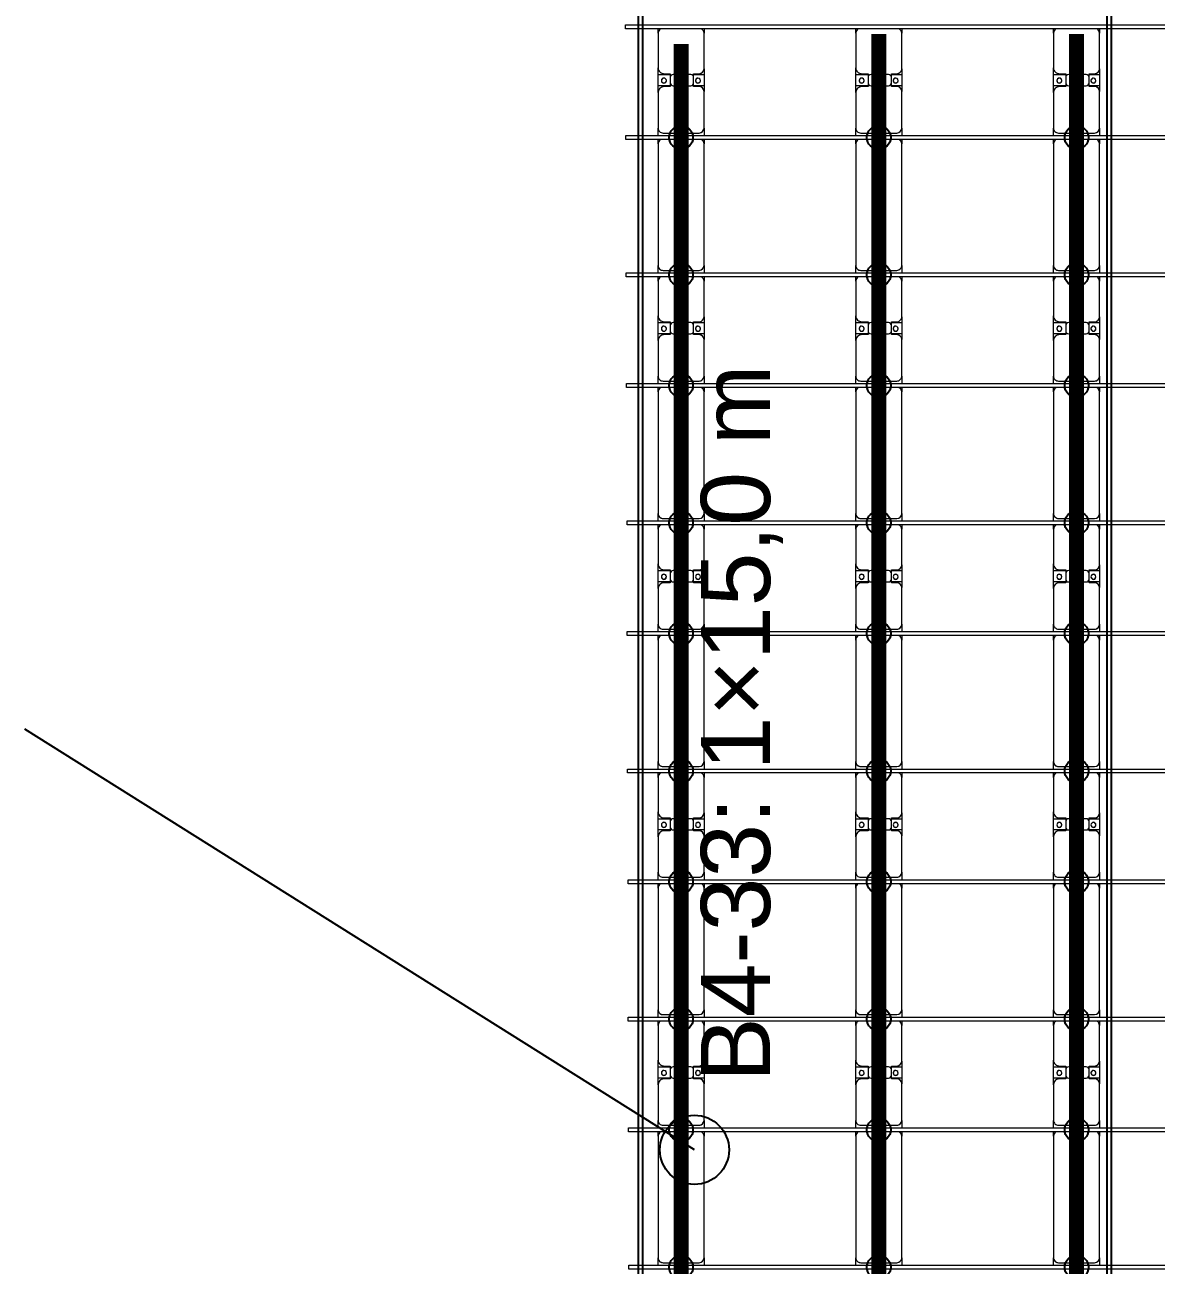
# Model space of a CAD drawing. Header units: millimetres. Extents: x -178706 to 107777, y -87310 to 933.
# Drawn here: x -177529 to -166085, y -76631 to -64081 of the extents above; entities that cross this region are included whole.
import ezdxf

# ---------------------------------------------------------------- set-up
doc = ezdxf.new("R2010")
doc.units = ezdxf.units.MM
doc.layers.add('A-GENM', color=13, linetype='Continuous', lineweight=9)
doc.layers.add('S-BEAM', color=12, linetype='Continuous', lineweight=9)
for name, color, linetype in [('GC-BICH NEO', 6, 'Continuous'), ('GC-DAY NEO', 5, 'Continuous'), ('GC-GHI CHU', 2, 'Continuous'), ('GC-HOP 40x60 GIA CUONG', 1, 'Continuous')]:
    doc.layers.add(name, color=color, linetype=linetype)
doc.styles.add('GC_VN', font='arial.ttf')

# ---------------------------------------------------------------- blocks, each defined once
blk = doc.blocks.new('Dai phao do pin - DẢI PHAO ĐỠ PIN-15820-BỐ TRÍ KHUNG KẾT CẤU BÈ PIN 04')
at = {"layer": 'A-GENM', "color": 7}
for p, q in [((-695, 242), (-620, 242)), ((-670, 192), (-670, -173)), ((610, 242), (-620, 242)), ((610, 242), (655, 242)), ((695, 242), (770, 242)), ((720, 192), (720, -173)), ((1130, 242), (770, 242)), ((1130, 242), (1312, 242)), ((1190, 118), (1190, 182)), ((1198, 242), (1380, 242)), ((1198, 118), (1198, 242)), ((1312, 242), (1312, 118)), ((1320, 182), (1320, 118)), ((1730, 242), (1380, 242)), ((1730, 242), (1775, 242)), ((1815, 242), (1890, 242)), ((1840, 192), (1840, -173)), ((3120, 242), (1890, 242)), ((3120, 242), (3165, 242)), ((3205, 242), (3280, 242)), ((3230, 192), (3230, -173)), ((3640, 242), (3280, 242)), ((3640, 242), (3822, 242)), ((3700, 118), (3700, 182)), ((3708, 242), (3890, 242)), ((3708, 118), (3708, 242)), ((3822, 242), (3822, 118)), ((3830, 182), (3830, 118)), ((4240, 242), (3890, 242)), ((4240, 242), (4285, 242)), ((4325, 242), (4400, 242)), ((4350, 192), (4350, -173)), ((5630, 242), (4400, 242)), ((5630, 242), (5675, 242)), ((5715, 242), (5790, 242)), ((5740, 192), (5740, -173)), ((6150, 242), (5790, 242)), ((6150, 242), (6332, 242)), ((6210, 118), (6210, 182)), ((6218, 242), (6400, 242)), ((6218, 118), (6218, 242)), ((6332, 242), (6332, 118)), ((6340, 182), (6340, 118)), ((6750, 242), (6400, 242)), ((6750, 242), (6795, 242)), ((6835, 242), (6910, 242)), ((6860, 192), (6860, -173)), ((8140, 242), (6910, 242)), ((8140, 242), (8185, 242)), ((8225, 242), (8300, 242)), ((8250, 192), (8250, -173)), ((8660, 242), (8300, 242)), ((8660, 242), (8842, 242)), ((8720, 118), (8720, 182)), ((8728, 242), (8910, 242)), ((8728, 118), (8728, 242)), ((8842, 242), (8842, 118)), ((8850, 182), (8850, 118)), ((9260, 242), (8910, 242)), ((9260, 242), (9305, 242)), ((9345, 242), (9420, 242)), ((9370, 192), (9370, -173)), ((10650, 242), (9420, 242)), ((10650, 242), (10695, 242)), ((10735, 242), (10810, 242)), ((10760, 192), (10760, -173)), ((11170, 242), (10810, 242)), ((11170, 242), (11352, 242)), ((11230, 118), (11230, 182)), ((11238, 242), (11420, 242)), ((11238, 118), (11238, 242)), ((11352, 242), (11352, 118)), ((11360, 182), (11360, 118)), ((11770, 242), (11420, 242)), ((11770, 242), (11815, 242)), ((1282, 118), (1190, 118)), ((1198, 88), (1198, -88)), ((1320, 118), (1228, 118)), ((1312, -88), (1312, 88)), ((3792, 118), (3700, 118)), ((3708, 88), (3708, -88)), ((3830, 118), (3738, 118)), ((3822, -88), (3822, 88)), ((6302, 118), (6210, 118)), ((6218, 88), (6218, -88)), ((6340, 118), (6248, 118)), ((6332, -88), (6332, 88)), ((8812, 118), (8720, 118)), ((8728, 88), (8728, -88)), ((8850, 118), (8758, 118)), ((8842, -88), (8842, 88)), ((11322, 118), (11230, 118)), ((11238, 88), (11238, -88)), ((11360, 118), (11268, 118)), ((11352, -88), (11352, 88)), ((1190, -173), (1190, -118)), ((1190, -118), (1282, -118)), ((1198, -223), (1198, -118)), ((1228, -118), (1320, -118)), ((1312, -118), (1312, -223)), ((1320, -118), (1320, -173)), ((3700, -173), (3700, -118)), ((3700, -118), (3792, -118)), ((3708, -223), (3708, -118)), ((3738, -118), (3830, -118)), ((3822, -118), (3822, -223)), ((3830, -118), (3830, -173)), ((6210, -173), (6210, -118)), ((6210, -118), (6302, -118)), ((6218, -223), (6218, -118)), ((6248, -118), (6340, -118)), ((6332, -118), (6332, -223)), ((6340, -118), (6340, -173)), ((8720, -173), (8720, -118)), ((8720, -118), (8812, -118)), ((8728, -223), (8728, -118)), ((8758, -118), (8850, -118)), ((8842, -118), (8842, -223)), ((8850, -118), (8850, -173)), ((11230, -173), (11230, -118)), ((11230, -118), (11322, -118)), ((11238, -223), (11238, -118)), ((11268, -118), (11360, -118)), ((11352, -118), (11352, -223)), ((11360, -118), (11360, -173)), ((-620, -223), (-695, -223)), ((-620, -223), (610, -223)), ((655, -223), (610, -223)), ((770, -223), (695, -223)), ((770, -223), (1140, -223)), ((1312, -223), (1140, -223)), ((1370, -223), (1198, -223)), ((1370, -223), (1730, -223)), ((1775, -223), (1730, -223)), ((1890, -223), (1815, -223)), ((1890, -223), (3120, -223)), ((3165, -223), (3120, -223)), ((3280, -223), (3205, -223)), ((3280, -223), (3650, -223)), ((3822, -223), (3650, -223)), ((3880, -223), (3708, -223)), ((3880, -223), (4240, -223)), ((4285, -223), (4240, -223)), ((4400, -223), (4325, -223)), ((4400, -223), (5630, -223)), ((5675, -223), (5630, -223)), ((5790, -223), (5715, -223)), ((5790, -223), (6160, -223)), ((6332, -223), (6160, -223)), ((6390, -223), (6218, -223)), ((6390, -223), (6750, -223)), ((6795, -223), (6750, -223)), ((6910, -223), (6835, -223)), ((6910, -223), (8140, -223)), ((8185, -223), (8140, -223)), ((8300, -223), (8225, -223)), ((8300, -223), (8670, -223)), ((8842, -223), (8670, -223)), ((8900, -223), (8728, -223)), ((8900, -223), (9260, -223)), ((9305, -223), (9260, -223)), ((9420, -223), (9345, -223)), ((9420, -223), (10650, -223)), ((10695, -223), (10650, -223)), ((10810, -223), (10735, -223)), ((10810, -223), (11180, -223)), ((11352, -223), (11180, -223)), ((11410, -223), (11238, -223)), ((11410, -223), (11770, -223)), ((11815, -223), (11770, -223))]:
    blk.add_line(p, q, dxfattribs=at)
for centre, radius, start, end in [((-620, 192), 50, 90, 180), ((-620, 192), 50, 105, 180), ((610, 192), 50, 30, 90), ((610, 192), 50, 47.257, 90), ((610, 192), 50, 30, 45), ((770, 192), 50, 90, 180), ((770, 192), 50, 135, 180), ((1130, 182), 60, 360, 90), ((1130, 182), 60, 360, 30), ((1249, 183), 25, 0, 180), ((1249, 183), 25, 180, 0), ((1251, 183), 25, 0, 180), ((1251, 183), 25, 180, 0), ((1380, 182), 60, 90, 180), ((1380, 182), 60, 150, 180), ((1730, 192), 50, 30, 90), ((1730, 192), 50, 30, 45), ((1890, 192), 50, 90, 180), ((1890, 192), 50, 105, 180), ((3120, 192), 50, 30, 90), ((3120, 192), 50, 47.2484, 90), ((3120, 192), 50, 30, 45), ((3280, 192), 50, 90, 180), ((3280, 192), 50, 135, 180), ((3640, 182), 60, 360, 90), ((3640, 182), 60, 360, 30), ((3759, 183), 25, 360, 180), ((3759, 183), 25, 180, 0), ((3761, 183), 25, 0, 180), ((3761, 183), 25, 180, 0), ((3890, 182), 60, 90, 180), ((3890, 182), 60, 150, 180), ((4240, 192), 50, 30, 90), ((4240, 192), 50, 30, 45), ((4400, 192), 50, 90, 180), ((4400, 192), 50, 105, 180), ((5630, 192), 50, 30, 90), ((5630, 192), 50, 47.2398, 90), ((5630, 192), 50, 30, 45), ((5790, 192), 50, 90, 180), ((5790, 192), 50, 135, 180), ((6150, 182), 60, 360, 90), ((6150, 182), 60, 360, 30), ((6269, 183), 25, 360, 180), ((6269, 183), 25, 180, 0), ((6271, 183), 25, 0, 180), ((6271, 183), 25, 180, 360), ((6400, 182), 60, 90, 180), ((6400, 182), 60, 150, 180), ((6750, 192), 50, 30, 90), ((6750, 192), 50, 30, 45), ((6910, 192), 50, 90, 180), ((6910, 192), 50, 110.7707, 180), ((8140, 192), 50, 30, 90), ((8140, 192), 50, 47.2312, 90), ((8140, 192), 50, 30, 45), ((8300, 192), 50, 90, 180), ((8300, 192), 50, 135, 180), ((8660, 182), 60, 360, 90), ((8660, 182), 60, 360, 30), ((8779, 183), 25, 360, 180), ((8779, 183), 25, 180, 360), ((8781, 183), 25, 0, 180), ((8781, 183), 25, 180, 0), ((8910, 182), 60, 90, 180), ((8910, 182), 60, 150, 180), ((9260, 192), 50, 30, 90), ((9260, 192), 50, 30, 45), ((9420, 192), 50, 90, 180), ((9420, 192), 50, 105, 180), ((10650, 192), 50, 30, 90), ((10650, 192), 50, 47.2225, 90), ((10650, 192), 50, 30, 45), ((10810, 192), 50, 90, 180), ((10810, 192), 50, 135, 180), ((11170, 182), 60, 0, 90), ((11170, 182), 60, 0, 30), ((11289, 183), 25, 0, 180), ((11289, 183), 25, 180, 0), ((11291, 183), 25, 0, 180), ((11291, 183), 25, 180, 360), ((11420, 182), 60, 90, 180), ((11420, 182), 60, 150, 180), ((11770, 192), 50, 30, 90), ((11770, 192), 50, 30, 45), ((1228, 88), 30, 90, 180), ((1282, 88), 30, 360, 90), ((3738, 88), 30, 90, 180), ((3792, 88), 30, 360, 90), ((6248, 88), 30, 90, 180), ((6302, 88), 30, 0, 90), ((8758, 88), 30, 90, 180), ((8812, 88), 30, 360, 90), ((11268, 88), 30, 90, 180), ((11322, 88), 30, 360, 90), ((1228, -88), 30, 180, 270), ((1282, -88), 30, 270, 360), ((3738, -88), 30, 180, 270), ((3792, -88), 30, 270, 360), ((6248, -88), 30, 180, 270), ((6302, -88), 30, 270, 0), ((8758, -88), 30, 180, 270), ((8812, -88), 30, 270, 360), ((11268, -88), 30, 180, 270), ((11322, -88), 30, 270, 360), ((-620, -173), 50, 180, 270), ((-620, -173), 50, 180, 270), ((610, -173), 50, 270, 330), ((610, -173), 50, 285.8085, 330), ((770, -173), 50, 180, 270), ((770, -173), 50, 180, 225), ((1140, -173), 50, 270, 360), ((1140, -173), 50, 315, 360), ((1249, -162), 25, 360, 180), ((1249, -162), 25, 180, 360), ((1251, -162), 25, 0, 180), ((1251, -162), 25, 180, 0), ((1370, -173), 50, 180, 270), ((1370, -173), 50, 180, 225), ((1730, -173), 50, 270, 330), ((1730, -173), 50, 315, 330), ((1890, -173), 50, 180, 270), ((1890, -173), 50, 180, 270), ((3120, -173), 50, 270, 330), ((3120, -173), 50, 285, 330), ((3280, -173), 50, 180, 270), ((3280, -173), 50, 180, 225), ((3650, -173), 50, 270, 360), ((3650, -173), 50, 315, 360), ((3759, -162), 25, 0, 180), ((3759, -162), 25, 180, 0), ((3761, -162), 25, 0, 180), ((3761, -162), 25, 180, 360), ((3880, -173), 50, 180, 270), ((3880, -173), 50, 180, 225), ((4240, -173), 50, 270, 330), ((4240, -173), 50, 315, 330), ((4400, -173), 50, 180, 270), ((4400, -173), 50, 180, 270), ((5630, -173), 50, 270, 330), ((5630, -173), 50, 285, 330), ((5790, -173), 50, 180, 270), ((5790, -173), 50, 180, 225), ((6160, -173), 50, 270, 360), ((6160, -173), 50, 315, 360), ((6269, -162), 25, 0, 180), ((6269, -162), 25, 180, 0), ((6271, -162), 25, 0, 180), ((6271, -162), 25, 180, 0), ((6390, -173), 50, 180, 270), ((6390, -173), 50, 180, 225), ((6750, -173), 50, 270, 330), ((6750, -173), 50, 315, 330), ((6910, -173), 50, 180, 270), ((6910, -173), 50, 180, 270), ((8140, -173), 50, 270, 330), ((8140, -173), 50, 285, 330), ((8300, -173), 50, 180, 270), ((8300, -173), 50, 180, 225), ((8670, -173), 50, 270, 360), ((8670, -173), 50, 315, 360), ((8779, -162), 25, 0, 180), ((8779, -162), 25, 180, 360), ((8781, -162), 25, 0, 180), ((8781, -162), 25, 180, 0), ((8900, -173), 50, 180, 270), ((8900, -173), 50, 180, 225), ((9260, -173), 50, 270, 330), ((9260, -173), 50, 315, 330), ((9420, -173), 50, 180, 270), ((9420, -173), 50, 180, 270), ((10650, -173), 50, 270, 330), ((10650, -173), 50, 285, 330), ((10810, -173), 50, 180, 270), ((10810, -173), 50, 180, 225), ((11180, -173), 50, 270, 360), ((11180, -173), 50, 315, 360), ((11289, -162), 25, 0, 180), ((11289, -162), 25, 180, 0), ((11291, -162), 25, 0, 180), ((11291, -162), 25, 180, 0), ((11410, -173), 50, 180, 270), ((11410, -173), 50, 180, 225), ((11770, -173), 50, 270, 330), ((11770, -173), 50, 315, 330)]:
    blk.add_arc(centre, radius, start, end, dxfattribs=at)
blk = doc.blocks.new('Dai phao do pin - DẢI PHAO ĐỠ PIN-V1-BỐ TRÍ KHUNG KẾT CẤU BÈ PIN 04')
at = {"layer": 'A-GENM', "color": 7}
for p, q in [((-695, 242), (-620, 242)), ((-670, 192), (-670, -173)), ((610, 242), (-620, 242)), ((610, 242), (655, 242)), ((695, 242), (770, 242)), ((720, 192), (720, -173)), ((1130, 242), (770, 242)), ((1130, 242), (1312, 242)), ((1190, 118), (1190, 182)), ((1198, 242), (1380, 242)), ((1198, 118), (1198, 242)), ((1312, 242), (1312, 118)), ((1320, 182), (1320, 118)), ((1730, 242), (1380, 242)), ((1730, 242), (1775, 242)), ((1815, 242), (1890, 242)), ((1840, 192), (1840, -173)), ((3120, 242), (1890, 242)), ((3120, 242), (3165, 242)), ((3205, 242), (3280, 242)), ((3230, 192), (3230, -173)), ((3640, 242), (3280, 242)), ((3640, 242), (3822, 242)), ((3700, 118), (3700, 182)), ((3708, 242), (3890, 242)), ((3708, 118), (3708, 242)), ((3822, 242), (3822, 118)), ((3830, 182), (3830, 118)), ((4240, 242), (3890, 242)), ((4240, 242), (4285, 242)), ((4325, 242), (4400, 242)), ((4350, 192), (4350, -173)), ((5630, 242), (4400, 242)), ((5630, 242), (5675, 242)), ((5715, 242), (5790, 242)), ((5740, 192), (5740, -173)), ((6150, 242), (5790, 242)), ((6150, 242), (6332, 242)), ((6210, 118), (6210, 182)), ((6218, 242), (6400, 242)), ((6218, 118), (6218, 242)), ((6332, 242), (6332, 118)), ((6340, 182), (6340, 118)), ((6750, 242), (6400, 242)), ((6750, 242), (6795, 242)), ((6835, 242), (6910, 242)), ((6860, 192), (6860, -173)), ((8140, 242), (6910, 242)), ((8140, 242), (8185, 242)), ((8225, 242), (8300, 242)), ((8250, 192), (8250, -173)), ((8660, 242), (8300, 242)), ((8660, 242), (8842, 242)), ((8720, 118), (8720, 182)), ((8728, 242), (8910, 242)), ((8728, 118), (8728, 242)), ((8842, 242), (8842, 118)), ((8850, 182), (8850, 118)), ((9260, 242), (8910, 242)), ((9260, 242), (9305, 242)), ((9345, 242), (9420, 242)), ((9370, 192), (9370, -173)), ((10650, 242), (9420, 242)), ((10650, 242), (10695, 242)), ((10735, 242), (10810, 242)), ((10760, 192), (10760, -173)), ((11170, 242), (10810, 242)), ((11170, 242), (11352, 242)), ((11230, 118), (11230, 182)), ((11238, 242), (11420, 242)), ((11238, 118), (11238, 242)), ((11352, 242), (11352, 118)), ((11360, 182), (11360, 118)), ((11770, 242), (11420, 242)), ((11770, 242), (11815, 242)), ((1282, 118), (1190, 118)), ((1198, 88), (1198, -88)), ((1320, 118), (1228, 118)), ((1312, -88), (1312, 88)), ((3792, 118), (3700, 118)), ((3708, 88), (3708, -88)), ((3830, 118), (3738, 118)), ((3822, -88), (3822, 88)), ((6302, 118), (6210, 118)), ((6218, 88), (6218, -88)), ((6340, 118), (6248, 118)), ((6332, -88), (6332, 88)), ((8812, 118), (8720, 118)), ((8728, 88), (8728, -88)), ((8850, 118), (8758, 118)), ((8842, -88), (8842, 88)), ((11322, 118), (11230, 118)), ((11238, 88), (11238, -88)), ((11360, 118), (11268, 118)), ((11352, -88), (11352, 88)), ((1190, -173), (1190, -118)), ((1190, -118), (1282, -118)), ((1198, -223), (1198, -118)), ((1228, -118), (1320, -118)), ((1312, -118), (1312, -223)), ((1320, -118), (1320, -173)), ((3700, -173), (3700, -118)), ((3700, -118), (3792, -118)), ((3708, -223), (3708, -118)), ((3738, -118), (3830, -118)), ((3822, -118), (3822, -223)), ((3830, -118), (3830, -173)), ((6210, -173), (6210, -118)), ((6210, -118), (6302, -118)), ((6218, -223), (6218, -118)), ((6248, -118), (6340, -118)), ((6332, -118), (6332, -223)), ((6340, -118), (6340, -173)), ((8720, -173), (8720, -118)), ((8720, -118), (8812, -118)), ((8728, -223), (8728, -118)), ((8758, -118), (8850, -118)), ((8842, -118), (8842, -223)), ((8850, -118), (8850, -173)), ((11230, -173), (11230, -118)), ((11230, -118), (11322, -118)), ((11238, -223), (11238, -118)), ((11268, -118), (11360, -118)), ((11352, -118), (11352, -223)), ((11360, -118), (11360, -173)), ((-620, -223), (-695, -223)), ((-620, -223), (610, -223)), ((655, -223), (610, -223)), ((770, -223), (695, -223)), ((770, -223), (1140, -223)), ((1312, -223), (1140, -223)), ((1370, -223), (1198, -223)), ((1370, -223), (1730, -223)), ((1775, -223), (1730, -223)), ((1890, -223), (1815, -223)), ((1890, -223), (3120, -223)), ((3165, -223), (3120, -223)), ((3280, -223), (3205, -223)), ((3280, -223), (3650, -223)), ((3822, -223), (3650, -223)), ((3880, -223), (3708, -223)), ((3880, -223), (4240, -223)), ((4285, -223), (4240, -223)), ((4400, -223), (4325, -223)), ((4400, -223), (5630, -223)), ((5675, -223), (5630, -223)), ((5790, -223), (5715, -223)), ((5790, -223), (6160, -223)), ((6332, -223), (6160, -223)), ((6390, -223), (6218, -223)), ((6390, -223), (6750, -223)), ((6795, -223), (6750, -223)), ((6910, -223), (6835, -223)), ((6910, -223), (8140, -223)), ((8185, -223), (8140, -223)), ((8300, -223), (8225, -223)), ((8300, -223), (8670, -223)), ((8842, -223), (8670, -223)), ((8900, -223), (8728, -223)), ((8900, -223), (9260, -223)), ((9305, -223), (9260, -223)), ((9420, -223), (9345, -223)), ((9420, -223), (10650, -223)), ((10695, -223), (10650, -223)), ((10810, -223), (10735, -223)), ((10810, -223), (11180, -223)), ((11352, -223), (11180, -223)), ((11410, -223), (11238, -223)), ((11410, -223), (11770, -223)), ((11815, -223), (11770, -223))]:
    blk.add_line(p, q, dxfattribs=at)
for centre, radius, start, end in [((-620, 192), 50, 90, 180), ((-620, 192), 50, 105, 180), ((610, 192), 50, 30, 90), ((610, 192), 50, 30, 90), ((770, 192), 50, 90, 180), ((770, 192), 50, 135, 180), ((1130, 182), 60, 360, 90), ((1130, 182), 60, 360, 30), ((1249, 183), 25, 0, 180), ((1249, 183), 25, 180, 0), ((1251, 183), 25, 0, 180), ((1251, 183), 25, 180, 0), ((1380, 182), 60, 90, 180), ((1380, 182), 60, 150, 180), ((1730, 192), 50, 30, 90), ((1730, 192), 50, 30, 45), ((1890, 192), 50, 90, 180), ((1890, 192), 50, 105, 180), ((3120, 192), 50, 30, 90), ((3120, 192), 50, 30, 90), ((3280, 192), 50, 90, 180), ((3280, 192), 50, 135, 180), ((3640, 182), 60, 360, 90), ((3640, 182), 60, 360, 30), ((3759, 183), 25, 360, 180), ((3759, 183), 25, 180, 0), ((3761, 183), 25, 0, 180), ((3761, 183), 25, 180, 0), ((3890, 182), 60, 90, 180), ((3890, 182), 60, 150, 180), ((4240, 192), 50, 30, 90), ((4240, 192), 50, 30, 45), ((4400, 192), 50, 90, 180), ((4400, 192), 50, 105, 180), ((5630, 192), 50, 30, 90), ((5630, 192), 50, 30, 90), ((5790, 192), 50, 90, 180), ((5790, 192), 50, 135, 180), ((6150, 182), 60, 360, 90), ((6150, 182), 60, 360, 30), ((6269, 183), 25, 360, 180), ((6269, 183), 25, 180, 0), ((6271, 183), 25, 0, 180), ((6271, 183), 25, 180, 360), ((6400, 182), 60, 90, 180), ((6400, 182), 60, 150, 180), ((6750, 192), 50, 30, 90), ((6750, 192), 50, 30, 45), ((6910, 192), 50, 90, 180), ((6910, 192), 50, 110.7752, 180), ((8140, 192), 50, 30, 90), ((8140, 192), 50, 30, 90), ((8300, 192), 50, 90, 180), ((8300, 192), 50, 135, 180), ((8660, 182), 60, 360, 90), ((8660, 182), 60, 360, 30), ((8779, 183), 25, 360, 180), ((8779, 183), 25, 180, 360), ((8781, 183), 25, 0, 180), ((8781, 183), 25, 180, 0), ((8910, 182), 60, 90, 180), ((8910, 182), 60, 150, 180), ((9260, 192), 50, 30, 90), ((9260, 192), 50, 30, 45), ((9420, 192), 50, 90, 180), ((9420, 192), 50, 105, 180), ((10650, 192), 50, 30, 90), ((10650, 192), 50, 30, 90), ((10810, 192), 50, 90, 180), ((10810, 192), 50, 135, 180), ((11170, 182), 60, 0, 90), ((11170, 182), 60, 0, 30), ((11289, 183), 25, 0, 180), ((11289, 183), 25, 180, 0), ((11291, 183), 25, 0, 180), ((11291, 183), 25, 180, 360), ((11420, 182), 60, 90, 180), ((11420, 182), 60, 150, 180), ((11770, 192), 50, 30, 90), ((11770, 192), 50, 30, 45), ((1228, 88), 30, 90, 180), ((1282, 88), 30, 360, 90), ((3738, 88), 30, 90, 180), ((3792, 88), 30, 360, 90), ((6248, 88), 30, 90, 180), ((6302, 88), 30, 0, 90), ((8758, 88), 30, 90, 180), ((8812, 88), 30, 360, 90), ((11268, 88), 30, 90, 180), ((11322, 88), 30, 360, 90), ((1228, -88), 30, 180, 270), ((1282, -88), 30, 270, 360), ((3738, -88), 30, 180, 270), ((3792, -88), 30, 270, 360), ((6248, -88), 30, 180, 270), ((6302, -88), 30, 270, 0), ((8758, -88), 30, 180, 270), ((8812, -88), 30, 270, 360), ((11268, -88), 30, 180, 270), ((11322, -88), 30, 270, 360), ((-620, -173), 50, 180, 270), ((-620, -173), 50, 180, 270), ((610, -173), 50, 270, 330), ((610, -173), 50, 285.804, 330), ((770, -173), 50, 180, 270), ((770, -173), 50, 180, 225), ((1140, -173), 50, 270, 360), ((1140, -173), 50, 315, 360), ((1249, -162), 25, 360, 180), ((1249, -162), 25, 180, 360), ((1251, -162), 25, 0, 180), ((1251, -162), 25, 180, 0), ((1370, -173), 50, 180, 270), ((1370, -173), 50, 180, 225), ((1730, -173), 50, 270, 330), ((1730, -173), 50, 315, 330), ((1890, -173), 50, 180, 270), ((1890, -173), 50, 180, 270), ((3120, -173), 50, 270, 330), ((3120, -173), 50, 285, 330), ((3280, -173), 50, 180, 270), ((3280, -173), 50, 180, 225), ((3650, -173), 50, 270, 360), ((3650, -173), 50, 315, 360), ((3759, -162), 25, 0, 180), ((3759, -162), 25, 180, 0), ((3761, -162), 25, 0, 180), ((3761, -162), 25, 180, 360), ((3880, -173), 50, 180, 270), ((3880, -173), 50, 180, 225), ((4240, -173), 50, 270, 330), ((4240, -173), 50, 315, 330), ((4400, -173), 50, 180, 270), ((4400, -173), 50, 180, 270), ((5630, -173), 50, 270, 330), ((5630, -173), 50, 285, 330), ((5790, -173), 50, 180, 270), ((5790, -173), 50, 180, 225), ((6160, -173), 50, 270, 360), ((6160, -173), 50, 315, 360), ((6269, -162), 25, 0, 180), ((6269, -162), 25, 180, 0), ((6271, -162), 25, 0, 180), ((6271, -162), 25, 180, 0), ((6390, -173), 50, 180, 270), ((6390, -173), 50, 180, 225), ((6750, -173), 50, 270, 330), ((6750, -173), 50, 315, 330), ((6910, -173), 50, 180, 270), ((6910, -173), 50, 180, 270), ((8140, -173), 50, 270, 330), ((8140, -173), 50, 285, 330), ((8300, -173), 50, 180, 270), ((8300, -173), 50, 180, 225), ((8670, -173), 50, 270, 360), ((8670, -173), 50, 315, 360), ((8779, -162), 25, 0, 180), ((8779, -162), 25, 180, 360), ((8781, -162), 25, 0, 180), ((8781, -162), 25, 180, 0), ((8900, -173), 50, 180, 270), ((8900, -173), 50, 180, 225), ((9260, -173), 50, 270, 330), ((9260, -173), 50, 315, 330), ((9420, -173), 50, 180, 270), ((9420, -173), 50, 180, 270), ((10650, -173), 50, 270, 330), ((10650, -173), 50, 285, 330), ((10810, -173), 50, 180, 270), ((10810, -173), 50, 180, 225), ((11180, -173), 50, 270, 360), ((11180, -173), 50, 315, 360), ((11289, -162), 25, 0, 180), ((11289, -162), 25, 180, 0), ((11291, -162), 25, 0, 180), ((11291, -162), 25, 180, 0), ((11410, -173), 50, 180, 270), ((11410, -173), 50, 180, 225), ((11770, -173), 50, 270, 330), ((11770, -173), 50, 315, 330)]:
    blk.add_arc(centre, radius, start, end, dxfattribs=at)
blk = doc.blocks.new('Dai phao do pin - DẢI PHAO ĐỠ PIN-V2-BỐ TRÍ KHUNG KẾT CẤU BÈ PIN 04')
at = {"layer": 'A-GENM', "color": 7}
for p, q in [((-695, 242), (-620, 242)), ((-670, 192), (-670, -173)), ((610, 242), (-620, 242)), ((610, 242), (655, 242)), ((695, 242), (770, 242)), ((720, 192), (720, -173)), ((1130, 242), (770, 242)), ((1130, 242), (1312, 242)), ((1190, 118), (1190, 182)), ((1198, 242), (1380, 242)), ((1198, 118), (1198, 242)), ((1312, 242), (1312, 118)), ((1320, 182), (1320, 118)), ((1730, 242), (1380, 242)), ((1730, 242), (1775, 242)), ((1815, 242), (1890, 242)), ((1840, 192), (1840, -173)), ((3120, 242), (1890, 242)), ((3120, 242), (3165, 242)), ((3205, 242), (3280, 242)), ((3230, 192), (3230, -173)), ((3640, 242), (3280, 242)), ((3640, 242), (3822, 242)), ((3700, 118), (3700, 182)), ((3708, 242), (3890, 242)), ((3708, 118), (3708, 242)), ((3822, 242), (3822, 118)), ((3830, 182), (3830, 118)), ((4240, 242), (3890, 242)), ((4240, 242), (4285, 242)), ((4325, 242), (4400, 242)), ((4350, 192), (4350, -173)), ((5630, 242), (4400, 242)), ((5630, 242), (5675, 242)), ((5715, 242), (5790, 242)), ((5740, 192), (5740, -173)), ((6150, 242), (5790, 242)), ((6150, 242), (6332, 242)), ((6210, 118), (6210, 182)), ((6218, 242), (6400, 242)), ((6218, 118), (6218, 242)), ((6332, 242), (6332, 118)), ((6340, 182), (6340, 118)), ((6750, 242), (6400, 242)), ((6750, 242), (6795, 242)), ((6835, 242), (6910, 242)), ((6860, 192), (6860, -173)), ((8140, 242), (6910, 242)), ((8140, 242), (8185, 242)), ((8225, 242), (8300, 242)), ((8250, 192), (8250, -173)), ((8660, 242), (8300, 242)), ((8660, 242), (8842, 242)), ((8720, 118), (8720, 182)), ((8728, 242), (8910, 242)), ((8728, 118), (8728, 242)), ((8842, 242), (8842, 118)), ((8850, 182), (8850, 118)), ((9260, 242), (8910, 242)), ((9260, 242), (9305, 242)), ((9345, 242), (9420, 242)), ((9370, 192), (9370, -173)), ((10650, 242), (9420, 242)), ((10650, 242), (10695, 242)), ((10735, 242), (10810, 242)), ((10760, 192), (10760, -173)), ((11170, 242), (10810, 242)), ((11170, 242), (11352, 242)), ((11230, 118), (11230, 182)), ((11238, 242), (11420, 242)), ((11238, 118), (11238, 242)), ((11352, 242), (11352, 118)), ((11360, 182), (11360, 118)), ((11770, 242), (11420, 242)), ((11770, 242), (11815, 242)), ((1282, 118), (1190, 118)), ((1198, 88), (1198, -88)), ((1320, 118), (1228, 118)), ((1312, -88), (1312, 88)), ((3792, 118), (3700, 118)), ((3708, 88), (3708, -88)), ((3830, 118), (3738, 118)), ((3822, -88), (3822, 88)), ((6302, 118), (6210, 118)), ((6218, 88), (6218, -88)), ((6340, 118), (6248, 118)), ((6332, -88), (6332, 88)), ((8812, 118), (8720, 118)), ((8728, 88), (8728, -88)), ((8850, 118), (8758, 118)), ((8842, -88), (8842, 88)), ((11322, 118), (11230, 118)), ((11238, 88), (11238, -88)), ((11360, 118), (11268, 118)), ((11352, -88), (11352, 88)), ((1190, -173), (1190, -118)), ((1190, -118), (1282, -118)), ((1198, -223), (1198, -118)), ((1228, -118), (1320, -118)), ((1312, -118), (1312, -223)), ((1320, -118), (1320, -173)), ((3700, -173), (3700, -118)), ((3700, -118), (3792, -118)), ((3708, -223), (3708, -118)), ((3738, -118), (3830, -118)), ((3822, -118), (3822, -223)), ((3830, -118), (3830, -173)), ((6210, -173), (6210, -118)), ((6210, -118), (6302, -118)), ((6218, -223), (6218, -118)), ((6248, -118), (6340, -118)), ((6332, -118), (6332, -223)), ((6340, -118), (6340, -173)), ((8720, -173), (8720, -118)), ((8720, -118), (8812, -118)), ((8728, -223), (8728, -118)), ((8758, -118), (8850, -118)), ((8842, -118), (8842, -223)), ((8850, -118), (8850, -173)), ((11230, -173), (11230, -118)), ((11230, -118), (11322, -118)), ((11238, -223), (11238, -118)), ((11268, -118), (11360, -118)), ((11352, -118), (11352, -223)), ((11360, -118), (11360, -173)), ((-620, -223), (-695, -223)), ((-620, -223), (610, -223)), ((655, -223), (610, -223)), ((770, -223), (695, -223)), ((770, -223), (1140, -223)), ((1312, -223), (1140, -223)), ((1370, -223), (1198, -223)), ((1370, -223), (1730, -223)), ((1775, -223), (1730, -223)), ((1890, -223), (1815, -223)), ((1890, -223), (3120, -223)), ((3165, -223), (3120, -223)), ((3280, -223), (3205, -223)), ((3280, -223), (3650, -223)), ((3822, -223), (3650, -223)), ((3880, -223), (3708, -223)), ((3880, -223), (4240, -223)), ((4285, -223), (4240, -223)), ((4400, -223), (4325, -223)), ((4400, -223), (5630, -223)), ((5675, -223), (5630, -223)), ((5790, -223), (5715, -223)), ((5790, -223), (6160, -223)), ((6332, -223), (6160, -223)), ((6390, -223), (6218, -223)), ((6390, -223), (6750, -223)), ((6795, -223), (6750, -223)), ((6910, -223), (6835, -223)), ((6910, -223), (8140, -223)), ((8185, -223), (8140, -223)), ((8300, -223), (8225, -223)), ((8300, -223), (8670, -223)), ((8842, -223), (8670, -223)), ((8900, -223), (8728, -223)), ((8900, -223), (9260, -223)), ((9305, -223), (9260, -223)), ((9420, -223), (9345, -223)), ((9420, -223), (10650, -223)), ((10695, -223), (10650, -223)), ((10810, -223), (10735, -223)), ((10810, -223), (11180, -223)), ((11352, -223), (11180, -223)), ((11410, -223), (11238, -223)), ((11410, -223), (11770, -223)), ((11815, -223), (11770, -223))]:
    blk.add_line(p, q, dxfattribs=at)
for centre, radius, start, end in [((-620, 192), 50, 90, 180), ((-620, 192), 50, 105, 180), ((610, 192), 50, 30, 90), ((610, 192), 50, 30, 90), ((770, 192), 50, 90, 180), ((770, 192), 50, 135, 180), ((1130, 182), 60, 360, 90), ((1130, 182), 60, 360, 30), ((1249, 183), 25, 0, 180), ((1249, 183), 25, 180, 0), ((1251, 183), 25, 0, 180), ((1251, 183), 25, 180, 0), ((1380, 182), 60, 90, 180), ((1380, 182), 60, 150, 180), ((1730, 192), 50, 30, 90), ((1730, 192), 50, 30, 45), ((1890, 192), 50, 90, 180), ((1890, 192), 50, 105, 180), ((3120, 192), 50, 30, 90), ((3120, 192), 50, 30, 90), ((3280, 192), 50, 90, 180), ((3280, 192), 50, 135, 180), ((3640, 182), 60, 360, 90), ((3640, 182), 60, 360, 30), ((3759, 183), 25, 360, 180), ((3759, 183), 25, 180, 0), ((3761, 183), 25, 0, 180), ((3761, 183), 25, 180, 0), ((3890, 182), 60, 90, 180), ((3890, 182), 60, 150, 180), ((4240, 192), 50, 30, 90), ((4240, 192), 50, 30, 45), ((4400, 192), 50, 90, 180), ((4400, 192), 50, 105, 180), ((5630, 192), 50, 30, 90), ((5630, 192), 50, 30, 90), ((5790, 192), 50, 90, 180), ((5790, 192), 50, 135, 180), ((6150, 182), 60, 360, 90), ((6150, 182), 60, 360, 30), ((6269, 183), 25, 360, 180), ((6269, 183), 25, 180, 0), ((6271, 183), 25, 0, 180), ((6271, 183), 25, 180, 360), ((6400, 182), 60, 90, 180), ((6400, 182), 60, 150, 180), ((6750, 192), 50, 30, 90), ((6750, 192), 50, 30, 45), ((6910, 192), 50, 90, 180), ((6910, 192), 50, 110.7798, 180), ((8140, 192), 50, 30, 90), ((8140, 192), 50, 30, 90), ((8300, 192), 50, 90, 180), ((8300, 192), 50, 135, 180), ((8660, 182), 60, 360, 90), ((8660, 182), 60, 360, 30), ((8779, 183), 25, 360, 180), ((8779, 183), 25, 180, 360), ((8781, 183), 25, 0, 180), ((8781, 183), 25, 180, 0), ((8910, 182), 60, 90, 180), ((8910, 182), 60, 150, 180), ((9260, 192), 50, 30, 90), ((9260, 192), 50, 30, 45), ((9420, 192), 50, 90, 180), ((9420, 192), 50, 105, 180), ((10650, 192), 50, 30, 90), ((10650, 192), 50, 30, 90), ((10810, 192), 50, 90, 180), ((10810, 192), 50, 135, 180), ((11170, 182), 60, 0, 90), ((11170, 182), 60, 0, 30), ((11289, 183), 25, 0, 180), ((11289, 183), 25, 180, 0), ((11291, 183), 25, 0, 180), ((11291, 183), 25, 180, 360), ((11420, 182), 60, 90, 180), ((11420, 182), 60, 150, 180), ((11770, 192), 50, 30, 90), ((11770, 192), 50, 30, 45), ((1228, 88), 30, 90, 180), ((1282, 88), 30, 360, 90), ((3738, 88), 30, 90, 180), ((3792, 88), 30, 360, 90), ((6248, 88), 30, 90, 180), ((6302, 88), 30, 0, 90), ((8758, 88), 30, 90, 180), ((8812, 88), 30, 360, 90), ((11268, 88), 30, 90, 180), ((11322, 88), 30, 360, 90), ((1228, -88), 30, 180, 270), ((1282, -88), 30, 270, 360), ((3738, -88), 30, 180, 270), ((3792, -88), 30, 270, 360), ((6248, -88), 30, 180, 270), ((6302, -88), 30, 270, 0), ((8758, -88), 30, 180, 270), ((8812, -88), 30, 270, 360), ((11268, -88), 30, 180, 270), ((11322, -88), 30, 270, 360), ((-620, -173), 50, 180, 270), ((-620, -173), 50, 180, 270), ((610, -173), 50, 270, 330), ((610, -173), 50, 285.7994, 330), ((770, -173), 50, 180, 270), ((770, -173), 50, 180, 225), ((1140, -173), 50, 270, 360), ((1140, -173), 50, 315, 360), ((1249, -162), 25, 360, 180), ((1249, -162), 25, 180, 360), ((1251, -162), 25, 0, 180), ((1251, -162), 25, 180, 0), ((1370, -173), 50, 180, 270), ((1370, -173), 50, 180, 225), ((1730, -173), 50, 270, 330), ((1730, -173), 50, 315, 330), ((1890, -173), 50, 180, 270), ((1890, -173), 50, 180, 270), ((3120, -173), 50, 270, 330), ((3120, -173), 50, 285, 330), ((3280, -173), 50, 180, 270), ((3280, -173), 50, 180, 225), ((3650, -173), 50, 270, 360), ((3650, -173), 50, 315, 360), ((3759, -162), 25, 0, 180), ((3759, -162), 25, 180, 0), ((3761, -162), 25, 0, 180), ((3761, -162), 25, 180, 360), ((3880, -173), 50, 180, 270), ((3880, -173), 50, 180, 225), ((4240, -173), 50, 270, 330), ((4240, -173), 50, 315, 330), ((4400, -173), 50, 180, 270), ((4400, -173), 50, 180, 270), ((5630, -173), 50, 270, 330), ((5630, -173), 50, 285, 330), ((5790, -173), 50, 180, 270), ((5790, -173), 50, 180, 225), ((6160, -173), 50, 270, 360), ((6160, -173), 50, 315, 360), ((6269, -162), 25, 0, 180), ((6269, -162), 25, 180, 0), ((6271, -162), 25, 0, 180), ((6271, -162), 25, 180, 0), ((6390, -173), 50, 180, 270), ((6390, -173), 50, 180, 225), ((6750, -173), 50, 270, 330), ((6750, -173), 50, 315, 330), ((6910, -173), 50, 180, 270), ((6910, -173), 50, 180, 270), ((8140, -173), 50, 270, 330), ((8140, -173), 50, 285, 330), ((8300, -173), 50, 180, 270), ((8300, -173), 50, 180, 225), ((8670, -173), 50, 270, 360), ((8670, -173), 50, 315, 360), ((8779, -162), 25, 0, 180), ((8779, -162), 25, 180, 360), ((8781, -162), 25, 0, 180), ((8781, -162), 25, 180, 0), ((8900, -173), 50, 180, 270), ((8900, -173), 50, 180, 225), ((9260, -173), 50, 270, 330), ((9260, -173), 50, 315, 330), ((9420, -173), 50, 180, 270), ((9420, -173), 50, 180, 270), ((10650, -173), 50, 270, 330), ((10650, -173), 50, 285, 330), ((10810, -173), 50, 180, 270), ((10810, -173), 50, 180, 225), ((11180, -173), 50, 270, 360), ((11180, -173), 50, 315, 360), ((11289, -162), 25, 0, 180), ((11289, -162), 25, 180, 0), ((11291, -162), 25, 0, 180), ((11291, -162), 25, 180, 0), ((11410, -173), 50, 180, 270), ((11410, -173), 50, 180, 225), ((11770, -173), 50, 270, 330), ((11770, -173), 50, 315, 330)]:
    blk.add_arc(centre, radius, start, end, dxfattribs=at)
blk = doc.blocks.new('Dầm C52 - Dầm C52-22346-BỐ TRÍ KHUNG KẾT CẤU BÈ PIN 04')
at = {"layer": 'S-BEAM', "color": 1}
for p, q in [((-87623, 20), (87623, 20)), ((87623, 20), (87623, -20)), ((87623, -20), (-87623, -20))]:
    blk.add_line(p, q, dxfattribs=at)
blk = doc.blocks.new('Dầm C52 - Hộp 40x60-15957-BỐ TRÍ KHUNG KẾT CẤU BÈ PIN 04')
at = {"layer": 'S-BEAM', "color": 3, "lineweight": 25}
for p, q in [((-37160, 20), (37160, 20)), ((37160, -20), (-37160, -20))]:
    blk.add_line(p, q, dxfattribs=at)
blk = doc.blocks.new('HOBANMONG_BEPIN 4_rvt-1-BỐ TRÍ KHUNG KẾT CẤU BÈ PIN 04')
at = {"layer": 'A-GENM', "color": 3, "lineweight": 25, "rotation": 90.00010434022407}
for name, p in [('Dai phao do pin - DẢI PHAO ĐỠ PIN-15820-BỐ TRÍ KHUNG KẾT CẤU BÈ PIN 04', (-170882, -75936)), ('Dai phao do pin - DẢI PHAO ĐỠ PIN-V1-BỐ TRÍ KHUNG KẾT CẤU BÈ PIN 04', (-168882, -75936)), ('Dai phao do pin - DẢI PHAO ĐỠ PIN-V2-BỐ TRÍ KHUNG KẾT CẤU BÈ PIN 04', (-166882, -75936))]:
    blk.add_blockref(name, p, dxfattribs=at)
at = {"layer": 'S-BEAM', "color": 3, "lineweight": 25}
for name, p, rotation in [('Dầm C52 - Hộp 40x60-15957-BỐ TRÍ KHUNG KẾT CẤU BÈ PIN 04', (-171302, -42624), 90.00010434022374), ('Dầm C52 - Hộp 40x60-15957-BỐ TRÍ KHUNG KẾT CẤU BÈ PIN 04', (-166562, -42627), 90.00010434022374), ('Dầm C52 - Dầm C52-22346-BỐ TRÍ KHUNG KẾT CẤU BÈ PIN 04', (-83829, -64101), 180.0001043386848), ('Dầm C52 - Dầm C52-22346-BỐ TRÍ KHUNG KẾT CẤU BÈ PIN 04', (-83826, -65221), 180.0001043386848), ('Dầm C52 - Dầm C52-22346-BỐ TRÍ KHUNG KẾT CẤU BÈ PIN 04', (-83822, -66611), 180.0001043386848), ('Dầm C52 - Dầm C52-22346-BỐ TRÍ KHUNG KẾT CẤU BÈ PIN 04', (-83819, -67731), 180.0001043386848), ('Dầm C52 - Dầm C52-22346-BỐ TRÍ KHUNG KẾT CẤU BÈ PIN 04', (-83815, -69121), 180.0001043386848), ('Dầm C52 - Dầm C52-22346-BỐ TRÍ KHUNG KẾT CẤU BÈ PIN 04', (-83812, -70241), 180.0001043386848), ('Dầm C52 - Dầm C52-22346-BỐ TRÍ KHUNG KẾT CẤU BÈ PIN 04', (-83809, -71631), 180.0001043386848), ('Dầm C52 - Dầm C52-22346-BỐ TRÍ KHUNG KẾT CẤU BÈ PIN 04', (-83805, -72751), 180.0001043386848), ('Dầm C52 - Dầm C52-22346-BỐ TRÍ KHUNG KẾT CẤU BÈ PIN 04', (-83802, -74141), 180.0001043386848), ('Dầm C52 - Dầm C52-22346-BỐ TRÍ KHUNG KẾT CẤU BÈ PIN 04', (-83799, -75261), 180.0001043386848), ('Dầm C52 - Dầm C52-22346-BỐ TRÍ KHUNG KẾT CẤU BÈ PIN 04', (-83795, -76651), 180.0001043386848)]:
    blk.add_blockref(name, p, dxfattribs=dict(at, rotation=rotation))

msp = doc.modelspace()

# ---------------------------------------------------------------- linework, layer by layer
at = {"layer": 'GC-BICH NEO'}
msp.add_circle((-170756, -75464), 350, dxfattribs=at)
at = {"layer": 'GC-DAY NEO'}
msp.add_line((-170756, -75464), (-177529, -71207), dxfattribs=at)
at = {"layer": 'GC-HOP 40x60 GIA CUONG', "const_width": 150}
for points in [[(-168891, -79176), (-168891, -64176)], [(-166891, -79176), (-166891, -64176)], [(-170891, -79276), (-170891, -64276)]]:
    msp.add_lwpolyline(points, dxfattribs=at)
at = {"layer": 'GC-HOP 40x60 GIA CUONG'}
for centre in [(-170891, -65221), (-168891, -65221), (-166891, -65221), (-170891, -66611), (-168891, -66611), (-166891, -66611), (-170891, -67731), (-168891, -67731), (-166891, -67731), (-170891, -69121), (-168891, -69121), (-166891, -69121), (-170891, -70241), (-168891, -70241), (-166891, -70241), (-170891, -71631), (-168891, -71631), (-166891, -71631), (-170891, -72751), (-168891, -72751), (-166891, -72751), (-170891, -74141), (-168891, -74141), (-166891, -74141), (-170891, -75261), (-168891, -75261), (-166891, -75261), (-170891, -76651), (-168891, -76651), (-166891, -76651)]:
    msp.add_circle(centre, 120, dxfattribs=at)

# ---------------------------------------------------------------- block references
at = {"lineweight": 5}
msp.add_blockref('HOBANMONG_BEPIN 4_rvt-1-BỐ TRÍ KHUNG KẾT CẤU BÈ PIN 04', (0, 0), dxfattribs=at)

# ---------------------------------------------------------------- texts
at = {"layer": 'GC-GHI CHU', "style": 'GC_VN'}
msp.add_text('B4-33: 1×15,0 m', height=700, rotation=90, dxfattribs=at).set_placement((-169991, -74776))

doc.saveas('drawing.dxf')
